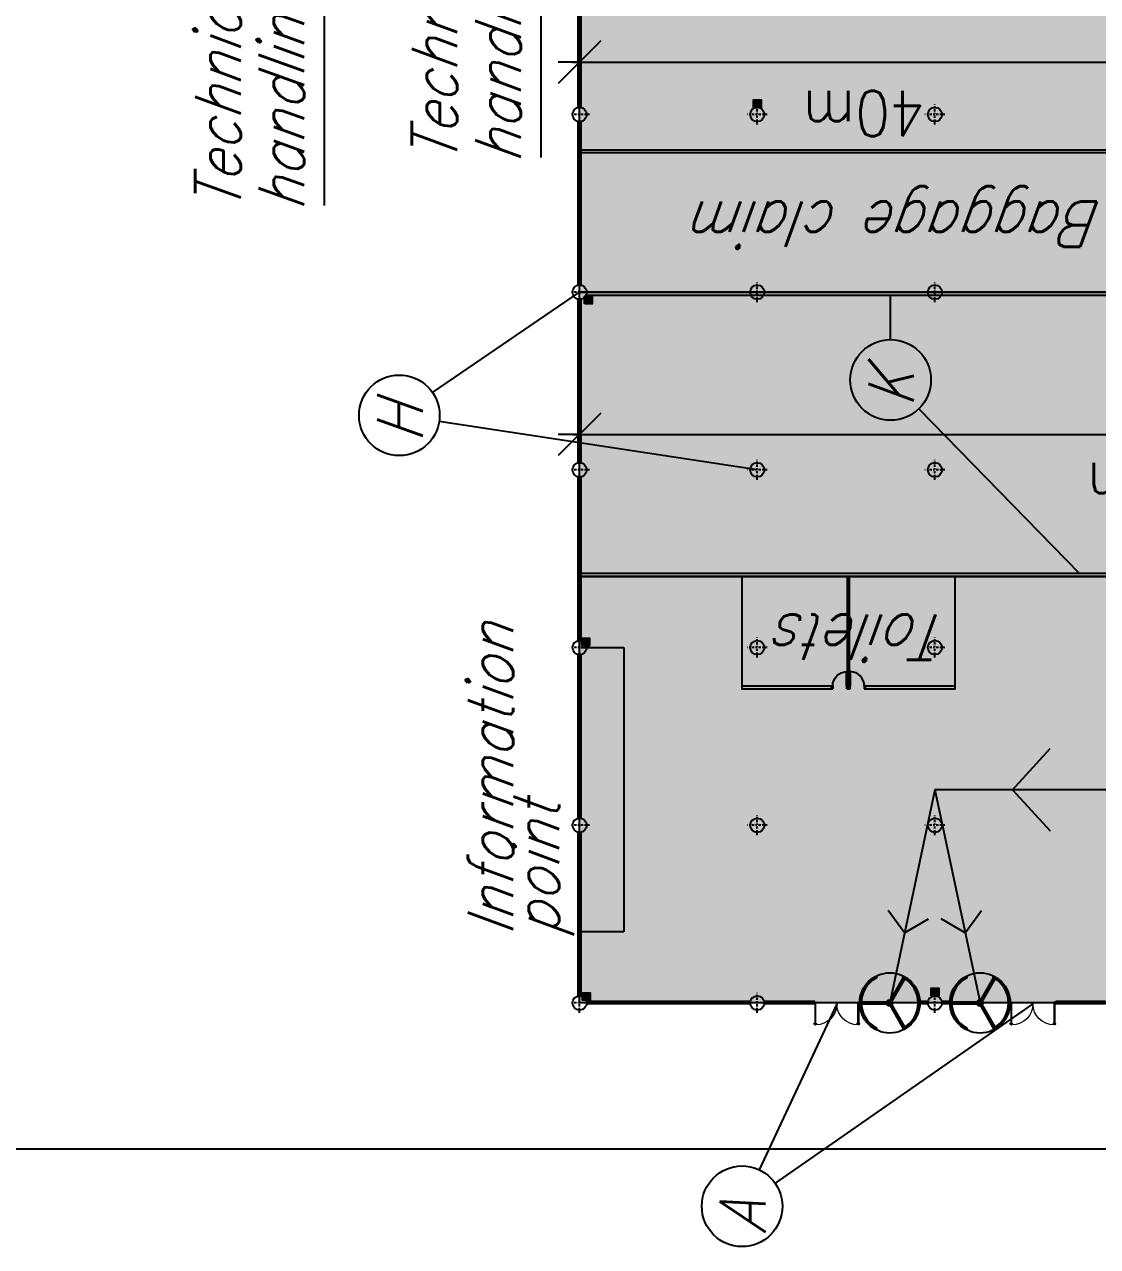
# Model space of a CAD drawing. Header units: millimetres. Extents: x -1 to 12300, y -1929 to 2470.
# Drawn here: x 6097.3 to 6172.8, y -1303.9 to -1217.9 of the extents above; entities that cross this region are included whole.
import ezdxf

# ---------------------------------------------------------------- set-up
doc = ezdxf.new("R2010")
doc.units = ezdxf.units.MM
doc.linetypes.add('DASHDOTBERNUZ', pattern=[0.8, 0.4, -0.2, 0, -0.2])
doc.layers.get('0').update_dxf_attribs({"color": 250})
for name, color, linetype in [('01C', 250, 'Continuous'), ('01cotes', 200, 'Continuous'), ('01TXT', 250, 'Continuous'), ('01TXTINCENDIext', 7, 'Continuous'), ('01TXTmaterial', 31, 'Continuous'), ('05CPIL', 250, 'Continuous'), ('0autopista', 200, 'Continuous'), ('0Terminal', 250, 'Continuous'), ('espais terminal', 9, 'Continuous'), ('fluxes', 9, 'Continuous')]:
    doc.layers.add(name, color=color, linetype=linetype)
doc.layers.add('TR-AUX-OFICINES', color=9, linetype='Continuous', plot=False)
doc.styles.add('_FERROS', font='romans.shx', dxfattribs={"width": 0.9})
doc.styles.add('_PEGATINES', font='romans.shx', dxfattribs={"width": 0.9, "oblique": 20})
doc.dimstyles.new('_100PS1500', dxfattribs={"dimtxt": 3.2, "dimasz": 3, "dimexe": 0.18, "dimexo": 0.0625, "dimgap": 2, "dimtad": 1, "dimrnd": 0.01, "dimzin": 12, "dimdsep": 46, "dimtxsty": '_FERROS', "dimblk": 'OBLIQUE', "dimcen": 0.09, "dimdle": 0.5, "dimse1": 1, "dimse2": 1, "dimclrt": 7, "dimadec": 0, "dimazin": 0, "dimtfac": 1, "dimtix": 1, "dimtmove": 2, "dimatfit": 3, "dimldrblk": 'OBLIQUE', "dimfxl": 1, "dimtvp": 0.882353, "dimtolj": 1, "dimtzin": 0, "dimarcsym": 0})

# ---------------------------------------------------------------- blocks, each defined once
blk = doc.blocks.new('A$C04510C17')
h = blk.add_hatch(color=256)
h.paths.add_polyline_path([(-43, 25), (-86, 25, 0.070486), (-90, 0, 0.070486), (-86, -25), (-43, -25)])
h.paths.add_polyline_path([(43, 25), (65, 62, 0.141677), (22, 87), (0, 50)])
h.paths.add_polyline_path([(-20, 0, 1), (20, 0, 1)])
h.paths.add_polyline_path([(0, -50), (22, -87, 0.141677), (65, -62), (43, -25)])
for p, q in [((-65, 62), (-43, 25)), ((-45, 78), (-22, 38)), ((-22, 87), (0, 50)), ((86, 25), (43, 25)), ((90, 0), (43, 0)), ((-43, -25), (-65, -62)), ((-22, -37), (-45, -78)), ((0, -50), (-22, -87)), ((86, -25), (43, -25))]:
    blk.add_line(p, q)
for points in [[(-415, 799), (-415, 759, 0.592927), (-415, -759), (-415, -799)], [(-400, 806), (-400, 750, 0.6), (-400, -750), (-400, -806)], [(400, -806), (400, -750, 0.6), (400, 750), (400, 806)], [(415, -799), (415, -759, 0.592927), (415, 759), (415, 799)]]:
    blk.add_lwpolyline(points, format="xyb")
for points in [[(-400, 752), (-400, 752), (-393, 761), (-387, 778), (-393, 796), (-400, 805), (-400, 805)], [(-397, 760), (-395, 762), (-390, 778), (-395, 795), (-397, 797)], [(400, 752), (400, 752), (393, 761), (387, 778), (393, 796), (400, 805), (400, 805)], [(397, 760), (395, 762), (390, 778), (395, 795), (397, 797)], [(436, 717), (436, 717), (433, 724), (424, 734), (411, 737), (403, 736), (403, 736)], [(432, 721), (431, 723), (423, 733), (411, 735), (409, 735)], [(-839, -19), (-839, -19), (-844, -13), (-848, 0), (-844, 13), (-839, 19), (-839, 19)], [(-841, -13), (-842, -12), (-846, 0), (-842, 12), (-841, 13)], [(0, -50), (43, -25), (43, 25), (0, 50), (-43, 25), (-43, -25)], [(403, -736), (403, -736), (411, -737), (424, -734), (433, -724), (436, -717), (436, -717)], [(409, -735), (411, -735), (423, -733), (431, -723), (432, -721)], [(-400, -752), (-400, -752), (-393, -761), (-387, -778), (-393, -796), (-400, -805), (-400, -805)], [(-397, -760), (-395, -762), (-390, -778), (-395, -795), (-397, -797)], [(400, -752), (400, -752), (393, -761), (387, -778), (393, -796), (400, -805), (400, -805)], [(397, -760), (395, -762), (390, -778), (395, -795), (397, -797)]]:
    blk.add_lwpolyline(points, close=True)
for points in [[(0, 50), (395, 735), (402, 736), (437, 716), (439, 710), (43, 25)], [(48, 76), (415, 713), (410, 716), (42, 79)], [(-43, 25), (-834, 25), (-839, 20), (-839, -20), (-834, -25), (-43, -25)], [(-90, -3), (-825, -3), (-825, 3), (-90, 3)], [(43, -25), (439, -710), (437, -716), (402, -736), (395, -735), (0, -50)], [(42, -79), (410, -716), (415, -713), (48, -76)]]:
    blk.add_lwpolyline(points)
for radius in [900, 90, 20]:
    blk.add_circle((0, 0), radius)
blk = doc.blocks.new('A$C72F4723C')
at = {"lineweight": 9}
for p, q in [((0, 0.681), (0, 0.653)), ((0.017, 0.678), (0, 0.681)), ((0.017, 0.657), (0, 0.653)), ((0.017, 0.674), (0.017, 0.678)), ((0.02, 0.674), (0.017, 0.674)), ((0.017, 0.661), (0.017, 0.674)), ((0.02, 0.661), (0.017, 0.661)), ((0.017, 0.661), (0.017, 0.657)), ((0.02, 0.674), (0.02, 0.675)), ((0.022, 0.675), (0.02, 0.675)), ((0.02, 0.661), (0.02, 0.674)), ((0.02, 0.661), (0.02, 0.66)), ((0.022, 0.66), (0.02, 0.66)), ((0.025, 0.677), (0.022, 0.677)), ((0.022, 0.675), (0.022, 0.677)), ((0.022, 0.66), (0.022, 0.675)), ((0.022, 0.66), (0.022, 0.657)), ((0.025, 0.657), (0.022, 0.657)), ((0.029, 0.686), (0.025, 0.677)), ((0.025, 0.657), (0.025, 0.677)), ((0.03, 0.649), (0.025, 0.657)), ((0.031, 0.686), (0.029, 0.686)), ((0.03, 0.649), (0.029, 0.686)), ((0.031, 0.649), (0.03, 0.649)), ((0.058, 0.649), (0.06, 0.649)), ((0.059, 0.686), (0.06, 0.686)), ((0.06, 0.649), (0.06, 0.686)), ((0.06, 0.686), (0.064, 0.677)), ((0.06, 0.649), (0.064, 0.657)), ((0.064, 0.657), (0.064, 0.677)), ((0.064, 0.677), (0.067, 0.677)), ((0.064, 0.657), (0.067, 0.657)), ((0.067, 0.675), (0.067, 0.677)), ((0.067, 0.66), (0.067, 0.675)), ((0.067, 0.675), (0.07, 0.675)), ((0.067, 0.66), (0.067, 0.657)), ((0.067, 0.66), (0.07, 0.66)), ((0.07, 0.674), (0.07, 0.675)), ((0.07, 0.661), (0.07, 0.674)), ((0.07, 0.674), (0.073, 0.674)), ((0.07, 0.661), (0.07, 0.66)), ((0.07, 0.661), (0.072, 0.661)), ((0.072, 0.661), (0.073, 0.674)), ((0.072, 0.661), (0.072, 0.657)), ((0.072, 0.657), (0.089, 0.653)), ((0.073, 0.678), (0.089, 0.681)), ((0.073, 0.674), (0.073, 0.678)), ((0.089, 0.681), (0.089, 0.653)), ((1.288, 0.681), (1.288, 0.653)), ((1.305, 0.678), (1.288, 0.681)), ((1.305, 0.657), (1.288, 0.653)), ((1.305, 0.674), (1.305, 0.678)), ((1.308, 0.674), (1.305, 0.674)), ((1.305, 0.661), (1.305, 0.674)), ((1.308, 0.661), (1.305, 0.661)), ((1.305, 0.661), (1.305, 0.657)), ((1.308, 0.674), (1.308, 0.675)), ((1.31, 0.675), (1.308, 0.675)), ((1.308, 0.661), (1.308, 0.674)), ((1.308, 0.661), (1.308, 0.66)), ((1.31, 0.66), (1.308, 0.66)), ((1.313, 0.677), (1.31, 0.677)), ((1.31, 0.675), (1.31, 0.677)), ((1.31, 0.66), (1.31, 0.675)), ((1.31, 0.66), (1.31, 0.657)), ((1.313, 0.657), (1.31, 0.657)), ((1.317, 0.686), (1.313, 0.677)), ((1.313, 0.657), (1.313, 0.677)), ((1.318, 0.649), (1.313, 0.657)), ((1.319, 0.686), (1.317, 0.686)), ((1.318, 0.649), (1.317, 0.686)), ((1.319, 0.649), (1.318, 0.649)), ((1.346, 0.649), (1.348, 0.649)), ((1.347, 0.686), (1.348, 0.686)), ((1.348, 0.649), (1.348, 0.686)), ((1.348, 0.686), (1.352, 0.677)), ((1.348, 0.649), (1.352, 0.657)), ((1.352, 0.657), (1.352, 0.677)), ((1.352, 0.677), (1.355, 0.677)), ((1.352, 0.657), (1.355, 0.657)), ((1.355, 0.675), (1.355, 0.677)), ((1.355, 0.66), (1.355, 0.675)), ((1.355, 0.675), (1.358, 0.675)), ((1.355, 0.66), (1.355, 0.657)), ((1.355, 0.66), (1.358, 0.66)), ((1.358, 0.674), (1.358, 0.675)), ((1.358, 0.661), (1.358, 0.674)), ((1.358, 0.674), (1.361, 0.674)), ((1.358, 0.661), (1.358, 0.66)), ((1.358, 0.661), (1.36, 0.661)), ((1.36, 0.661), (1.361, 0.674)), ((1.36, 0.661), (1.36, 0.657)), ((1.36, 0.657), (1.377, 0.653)), ((1.361, 0.678), (1.377, 0.681)), ((1.361, 0.674), (1.361, 0.678)), ((1.377, 0.681), (1.377, 0.653))]:
    blk.add_line(p, q, dxfattribs=at)
at = {"lineweight": 9, "ltscale": 0.3}
for points in [[(0.059, 0.07), (0.031, 0.07), (0.031, 0.7), (0.059, 0.7)], [(1.319, 0.07), (1.347, 0.07), (1.347, 0.7), (1.319, 0.7)], [(0.027, 0.07), (0.027, 0.042), (0.034, 0.042), (0.034, 0), (0.006, 0), (0.006, 0.07)], [(1.35, 0.07), (1.35, 0.042), (1.343, 0.042), (1.343, 0), (1.371, 0), (1.371, 0.07)]]:
    blk.add_lwpolyline(points, close=True, dxfattribs=at)
for centre, start, end in [((0.059, 0.07), 0, 90), ((1.319, 0.07), 90, 180)]:
    blk.add_arc(centre, 0.63, start, end, dxfattribs=at)
blk = doc.blocks.new('A$C6EEB7F1F')
at = {"ltscale": 0.3}
blk.add_blockref('A$C72F4723C', (0, 0), dxfattribs=at)
blk = doc.blocks.new('rotativa')
at = {"layer": '01C', "xscale": 0.002352941176470219, "yscale": 0.002352941176470219, "zscale": 0.002352941176470219}
for p in [(5.329, -0.099), (11.682, -0.099)]:
    blk.add_blockref('A$C04510C17', p, dxfattribs=at)
at = {"layer": '01C', "xscale": -2.352941176470218, "yscale": 2.352941176470218, "zscale": 2.352941176470218, "rotation": 180}
for p in [(-0.015, 0), (13.785, 0)]:
    blk.add_blockref('A$C6EEB7F1F', p, dxfattribs=at)
blk = doc.blocks.new('Porta')
at = {"layer": '01C'}
for p, q in [((0, 1.075), (0, 1)), ((0.2, 1.075), (0, 1.075)), ((0, 1), (0.2, 1)), ((0.2, 1), (0.2, 1.075)), ((0, 0.033), (-1, 0.033)), ((-1, 0.033), (-1, 0)), ((-1, 0), (0, 0)), ((0, 0), (0, 0.033)), ((0, 0), (0, -0.075)), ((0.2, 0), (0, 0)), ((0.2, -0.075), (0.2, 0)), ((0, -0.075), (0.2, -0.075))]:
    blk.add_line(p, q, dxfattribs=at)
blk.add_arc((0, -0.001), 1.001, 90.02186, 178.08082, dxfattribs=at)
blk = doc.blocks.new('_PIL0')
at = {"color": 3, "linetype": 'DASHDOTBERNUZ', "ltscale": 0.4}
for p, q in [((0.7, 0), (-0.7, 0)), ((0, -0.7), (0, 0.7))]:
    blk.add_line(p, q, dxfattribs=at)
blk.add_circle((0, 0), 0.5)
blk = doc.blocks.new('_Oblique')
for p, q in [((0, -0.5), (0, 0.5)), ((0, 0), (0.5, 0))]:
    blk.add_line(p, q)
at = {"layer": '01C', "color": 7, "linetype": 'ByBlock', "lineweight": -2}
blk.add_line((-0.5, -0.5), (0.5, 0.5), dxfattribs=at)
blk = doc.blocks.new('*D218')
at = {"layer": '01cotes', "color": 0, "lineweight": -2, "transparency": 16777216}
blk.add_line((6135.89, -1220.559), (6176.89, -1220.559), dxfattribs=at)
at = {"layer": 'DEFPOINTS', "color": 0, "transparency": 16777216}
for p in [(6136.39, -1220.559), (6176.39, -1220.559), (6176.39, -1220.559)]:
    blk.add_point(p, dxfattribs=at)
at = {"layer": '01cotes', "color": 0, "lineweight": -2, "transparency": 16777216, "xscale": 3, "yscale": 3, "zscale": 3, "rotation": 180}
blk.add_blockref('_Oblique', (6136.39, -1220.559), dxfattribs=at)
at = {"layer": '01cotes', "color": 0, "lineweight": -2, "transparency": 16777216, "xscale": 3, "yscale": 3, "zscale": 3}
blk.add_blockref('_Oblique', (6176.39, -1220.559), dxfattribs=at)
at = {"layer": '01cotes', "color": 7, "transparency": 16777216, "insert": (6156.39, -1224.159), "char_height": 3.2, "attachment_point": 5, "rotation": 180, "style": '_FERROS'}
blk.add_mtext('\\A1;40m', dxfattribs=at)
blk = doc.blocks.new('*D219')
at = {"layer": '01cotes', "color": 0, "lineweight": -2, "transparency": 16777216}
blk.add_line((6135.89, -1246.731), (6216.89, -1246.731), dxfattribs=at)
at = {"layer": 'DEFPOINTS', "color": 0, "transparency": 16777216}
for p in [(6136.39, -1246.731), (6216.39, -1246.731), (6216.39, -1246.731)]:
    blk.add_point(p, dxfattribs=at)
at = {"layer": '01cotes', "color": 0, "lineweight": -2, "transparency": 16777216, "xscale": 3, "yscale": 3, "zscale": 3, "rotation": 180}
blk.add_blockref('_Oblique', (6136.39, -1246.731), dxfattribs=at)
at = {"layer": '01cotes', "color": 0, "lineweight": -2, "transparency": 16777216, "xscale": 3, "yscale": 3, "zscale": 3}
blk.add_blockref('_Oblique', (6216.39, -1246.731), dxfattribs=at)
at = {"layer": '01cotes', "color": 7, "transparency": 16777216, "insert": (6176.39, -1250.331), "char_height": 3.2, "attachment_point": 5, "rotation": 180, "style": '_FERROS'}
blk.add_mtext('\\A1;80m', dxfattribs=at)
blk = doc.blocks.new('A$C39DC0D00')
at = {"layer": '01TXTINCENDIext'}
h = blk.add_hatch(color=7, dxfattribs=at)
h.dxf.hatch_style = 1
h.paths.add_polyline_path([(0.527, 0.537), (0, 0.537), (0, 0), (0.527, 0)])
h.paths.add_polyline_path([(0.51, 0.505), (0.51, 0.031, -0.414214), (0.496, 0.017), (0.031, 0.017, -0.414214), (0.017, 0.031), (0.017, 0.505, -0.414214), (0.031, 0.52), (0.496, 0.52, -0.414214)], flags=16)
h.paths.add_polyline_path([(0.355, 0.446), (0.339, 0.444), (0.335, 0.447), (0.331, 0.45), (0.324, 0.449), (0.316, 0.446), (0.311, 0.449), (0.31, 0.452), (0.292, 0.454), (0.275, 0.453), (0.271, 0.452), (0.271, 0.447), (0.268, 0.446), (0.268, 0.442), (0.275, 0.439), (0.277, 0.428), (0.284, 0.418, -0.120407), (0.329, 0.397, -0.22624), (0.334, 0.387), (0.334, 0.051, -0.414214), (0.32, 0.037), (0.207, 0.037, -0.414214), (0.192, 0.051), (0.192, 0.079), (0.169, 0.079), (0.166, 0.082), (0.166, 0.1), (0.172, 0.103), (0.172, 0.112), (0.17, 0.115), (0.17, 0.136), (0.172, 0.137), (0.172, 0.143), (0.167, 0.169), (0.16, 0.187), (0.141, 0.237), (0.128, 0.271), (0.121, 0.29), (0.116, 0.312), (0.112, 0.331), (0.112, 0.352), (0.115, 0.376), (0.118, 0.387), (0.126, 0.402), (0.137, 0.417), (0.148, 0.426), (0.163, 0.435), (0.178, 0.443), (0.197, 0.45), (0.218, 0.456), (0.236, 0.457), (0.248, 0.457), (0.248, 0.464), (0.277, 0.482), (0.308, 0.493), (0.331, 0.499), (0.333, 0.493), (0.324, 0.491), (0.286, 0.472), (0.283, 0.465), (0.293, 0.465), (0.311, 0.463), (0.328, 0.46), (0.348, 0.454), (0.353, 0.449)], flags=0)
h.paths.add_polyline_path([(0.252, 0.444), (0.252, 0.442), (0.249, 0.442), (0.246, 0.439), (0.246, 0.428), (0.238, 0.418, 0.110621), (0.197, 0.397, 0.22624), (0.192, 0.387), (0.192, 0.099), (0.188, 0.099), (0.185, 0.105), (0.185, 0.113), (0.187, 0.115), (0.187, 0.136), (0.185, 0.137), (0.184, 0.153), (0.181, 0.172), (0.172, 0.196), (0.16, 0.226), (0.144, 0.266), (0.131, 0.302), (0.125, 0.328), (0.125, 0.353), (0.127, 0.37), (0.133, 0.388), (0.144, 0.406), (0.162, 0.421), (0.182, 0.432), (0.205, 0.441), (0.219, 0.444)], flags=0)
h = blk.add_hatch(color=10, dxfattribs=at)
h.paths.add_polyline_path([(0.51, 0.505, 0.414214), (0.496, 0.52), (0.031, 0.52, 0.414214), (0.017, 0.505), (0.017, 0.031, 0.414214), (0.031, 0.017), (0.496, 0.017, 0.414214), (0.51, 0.031)])
h.paths.add_polyline_path([(0.116, 0.312), (0.112, 0.331), (0.112, 0.352), (0.115, 0.376), (0.118, 0.387), (0.126, 0.402), (0.137, 0.417), (0.148, 0.426), (0.163, 0.435), (0.178, 0.443), (0.197, 0.45), (0.218, 0.456), (0.236, 0.457), (0.248, 0.457), (0.248, 0.464), (0.277, 0.482), (0.308, 0.493), (0.331, 0.499), (0.333, 0.493), (0.324, 0.491), (0.286, 0.472), (0.283, 0.465), (0.293, 0.465), (0.311, 0.463), (0.328, 0.46), (0.348, 0.454), (0.353, 0.449), (0.355, 0.446), (0.339, 0.444), (0.335, 0.447), (0.331, 0.45), (0.324, 0.449), (0.316, 0.446), (0.311, 0.449), (0.31, 0.452), (0.292, 0.454), (0.275, 0.453), (0.271, 0.452), (0.271, 0.447), (0.268, 0.446), (0.268, 0.442), (0.275, 0.439), (0.277, 0.428), (0.284, 0.418, -0.120407), (0.329, 0.397, -0.22624), (0.334, 0.387), (0.334, 0.051, -0.414214), (0.32, 0.037), (0.207, 0.037, -0.414214), (0.192, 0.051), (0.192, 0.079), (0.169, 0.079), (0.166, 0.082), (0.166, 0.1), (0.172, 0.103), (0.172, 0.112), (0.17, 0.115), (0.17, 0.136), (0.172, 0.137), (0.172, 0.143), (0.167, 0.169), (0.16, 0.187), (0.141, 0.237), (0.128, 0.271), (0.121, 0.29)], flags=16)
h.paths.add_polyline_path([(0.125, 0.328), (0.125, 0.353), (0.127, 0.37), (0.133, 0.388), (0.144, 0.406), (0.162, 0.421), (0.182, 0.432), (0.205, 0.441), (0.219, 0.444), (0.252, 0.444), (0.252, 0.442), (0.249, 0.442), (0.246, 0.439), (0.246, 0.428), (0.238, 0.418, 0.110621), (0.197, 0.397, 0.22624), (0.192, 0.387), (0.192, 0.099), (0.188, 0.099), (0.185, 0.105), (0.185, 0.113), (0.187, 0.115), (0.187, 0.136), (0.185, 0.137), (0.184, 0.153), (0.181, 0.172), (0.172, 0.196), (0.16, 0.226), (0.144, 0.266), (0.131, 0.302)], flags=0)
h.paths.add_polyline_path([(0.192, 0.387, -0.22624), (0.197, 0.397, -0.110621), (0.238, 0.418), (0.246, 0.428), (0.246, 0.439), (0.249, 0.442), (0.252, 0.442), (0.252, 0.444), (0.219, 0.444), (0.205, 0.441), (0.182, 0.432), (0.162, 0.421), (0.144, 0.406), (0.133, 0.388), (0.127, 0.37), (0.125, 0.353), (0.125, 0.328), (0.131, 0.302), (0.144, 0.266), (0.16, 0.226), (0.172, 0.196), (0.181, 0.172), (0.184, 0.153), (0.185, 0.137), (0.187, 0.136), (0.187, 0.115), (0.185, 0.113), (0.185, 0.105), (0.188, 0.099), (0.192, 0.099)], flags=0)
h = blk.add_hatch(color=255, dxfattribs=at)
h.paths.add_polyline_path([(0.334, 0.387, 0.22624), (0.329, 0.397, 0.120407), (0.284, 0.418), (0.277, 0.428), (0.275, 0.439), (0.268, 0.442), (0.268, 0.446), (0.271, 0.447), (0.271, 0.452), (0.275, 0.453), (0.292, 0.454), (0.31, 0.452), (0.311, 0.449), (0.316, 0.446), (0.324, 0.449), (0.331, 0.45), (0.335, 0.447), (0.339, 0.444), (0.355, 0.446), (0.353, 0.449), (0.348, 0.454), (0.328, 0.46), (0.311, 0.463), (0.293, 0.465), (0.283, 0.465), (0.286, 0.472), (0.324, 0.491), (0.333, 0.493), (0.331, 0.499), (0.308, 0.493), (0.277, 0.482), (0.248, 0.464), (0.248, 0.457), (0.236, 0.457), (0.218, 0.456), (0.197, 0.45), (0.178, 0.443), (0.163, 0.435), (0.148, 0.426), (0.137, 0.417), (0.126, 0.402), (0.118, 0.387), (0.115, 0.376), (0.112, 0.352), (0.112, 0.331), (0.116, 0.312), (0.121, 0.29), (0.128, 0.271), (0.141, 0.237), (0.16, 0.187), (0.167, 0.169), (0.172, 0.143), (0.172, 0.137), (0.17, 0.136), (0.17, 0.115), (0.172, 0.112), (0.172, 0.103), (0.166, 0.1), (0.166, 0.082), (0.169, 0.079), (0.192, 0.079), (0.192, 0.051, 0.414214), (0.207, 0.037), (0.32, 0.037, 0.414214), (0.334, 0.051)])
h.paths.add_polyline_path([(0.192, 0.099), (0.188, 0.099), (0.185, 0.105), (0.185, 0.113), (0.187, 0.115), (0.187, 0.136), (0.185, 0.137), (0.184, 0.153), (0.181, 0.172), (0.172, 0.196), (0.16, 0.226), (0.144, 0.266), (0.131, 0.302), (0.125, 0.328), (0.125, 0.353), (0.127, 0.37), (0.133, 0.388), (0.144, 0.406), (0.162, 0.421), (0.182, 0.432), (0.205, 0.441), (0.219, 0.444), (0.252, 0.444), (0.252, 0.442), (0.249, 0.442), (0.246, 0.439), (0.246, 0.428), (0.238, 0.418, 0.110621), (0.197, 0.397, 0.22624), (0.192, 0.387)], flags=16)
blk.add_hatch(color=10, dxfattribs=at).paths.add_polyline_path([(0.192, 0.387, -0.22624), (0.197, 0.397, -0.110621), (0.238, 0.418), (0.246, 0.428), (0.246, 0.439), (0.249, 0.442), (0.252, 0.442), (0.252, 0.444), (0.219, 0.444), (0.205, 0.441), (0.182, 0.432), (0.162, 0.421), (0.144, 0.406), (0.133, 0.388), (0.127, 0.37), (0.125, 0.353), (0.125, 0.328), (0.131, 0.302), (0.144, 0.266), (0.16, 0.226), (0.172, 0.196), (0.181, 0.172), (0.184, 0.153), (0.185, 0.137), (0.187, 0.136), (0.187, 0.115), (0.185, 0.113), (0.185, 0.105), (0.188, 0.099), (0.192, 0.099)])
at = {"layer": '01TXTINCENDIext', "color": 255}
for p, q in [((0.017, 0.031), (0.017, 0.505)), ((0.031, 0.52), (0.496, 0.52)), ((0.496, 0.017), (0.031, 0.017)), ((0.51, 0.505), (0.51, 0.031))]:
    blk.add_line(p, q, dxfattribs=at)
at = {"layer": '01TXTINCENDIext', "color": 7}
blk.add_lwpolyline([(0, 0.537), (0.527, 0.537), (0.527, 0), (0, 0)], close=True, dxfattribs=at)
at = {"layer": '01TXTINCENDIext', "color": 255}
for points in [[(0.284, 0.418), (0.277, 0.428), (0.275, 0.439), (0.268, 0.442), (0.268, 0.446), (0.271, 0.447), (0.271, 0.452), (0.275, 0.453), (0.292, 0.454), (0.31, 0.452), (0.311, 0.449), (0.316, 0.446), (0.324, 0.449), (0.331, 0.45), (0.335, 0.447), (0.339, 0.444), (0.355, 0.446), (0.353, 0.449), (0.348, 0.454), (0.328, 0.46), (0.311, 0.463), (0.293, 0.465), (0.283, 0.465), (0.286, 0.472), (0.324, 0.491), (0.333, 0.493), (0.331, 0.499), (0.308, 0.493), (0.277, 0.482), (0.248, 0.464), (0.248, 0.457), (0.236, 0.457), (0.218, 0.456), (0.197, 0.45), (0.178, 0.443), (0.163, 0.435), (0.148, 0.426), (0.137, 0.417), (0.126, 0.402), (0.118, 0.387), (0.115, 0.376), (0.112, 0.352), (0.112, 0.331), (0.116, 0.312), (0.121, 0.29), (0.128, 0.271), (0.141, 0.237), (0.16, 0.187), (0.167, 0.169), (0.172, 0.143), (0.172, 0.137), (0.17, 0.136), (0.17, 0.115), (0.172, 0.112), (0.172, 0.103), (0.166, 0.1), (0.166, 0.082), (0.169, 0.079), (0.192, 0.079)], [(0.192, 0.099), (0.188, 0.099), (0.185, 0.105), (0.185, 0.113), (0.187, 0.115), (0.187, 0.136), (0.185, 0.137), (0.184, 0.153), (0.181, 0.172), (0.172, 0.196), (0.16, 0.226), (0.144, 0.266), (0.131, 0.302), (0.125, 0.328), (0.125, 0.353), (0.127, 0.37), (0.133, 0.388), (0.144, 0.406), (0.162, 0.421), (0.182, 0.432), (0.205, 0.441), (0.219, 0.444), (0.252, 0.444), (0.252, 0.442), (0.249, 0.442), (0.246, 0.439), (0.246, 0.428), (0.238, 0.418)], [(0.192, 0.387), (0.192, 0.099)]]:
    blk.add_lwpolyline(points, dxfattribs=at)
blk.add_lwpolyline([(0.192, 0.079), (0.192, 0.051, 0.414214), (0.207, 0.037), (0.32, 0.037, 0.414214), (0.334, 0.051), (0.334, 0.387)], format="xyb", dxfattribs=at)
for centre, radius, start, end in [((0.031, 0.505), 0.0144, 90, 180), ((0.031, 0.031), 0.0144, 180, 270), ((0.205, 0.387), 0.0128, 129.00802, 180), ((0.263, 0.315), 0.105, 103.75823, 129.00802), ((0.263, 0.315), 0.105, 50.99198, 78.4551), ((0.321, 0.387), 0.0128, 0, 50.99198), ((0.496, 0.505), 0.0144, 0, 90), ((0.496, 0.031), 0.0144, 270, 0)]:
    blk.add_arc(centre, radius, start, end, dxfattribs=at)

msp = doc.modelspace()

# ---------------------------------------------------------------- hatches: boundary and pattern name
at = {"layer": 'espais terminal'}
h = msp.add_hatch(color=31, dxfattribs=at)
h.dxf.hatch_style = 1
h.paths.add_polyline_path([(6201.39, -1171.531), (6201.39, -1184.231), (6136.39, -1184.231), (6136.39, -1236.731), (6256.59, -1236.731), (6256.59, -1226.731), (6336.39, -1226.731), (6336.39, -1184.231), (6279.1, -1184.231), (6279.1, -1171.531)])
h = msp.add_hatch(color=9, dxfattribs=at)
h.dxf.hatch_style = 1
h.paths.add_polyline_path([(6136.39, -1236.731), (6136.39, -1256.731), (6216.19, -1256.731), (6216.19, -1236.731)])
h.paths.add_polyline_path([(6256.59, -1236.731), (6256.59, -1256.731), (6336.39, -1256.731), (6336.39, -1236.731)])
h = msp.add_hatch(color=40, dxfattribs=at)
h.dxf.hatch_style = 1
h.paths.add_polyline_path([(6136.39, -1256.731), (6136.39, -1286.731), (6336.29, -1286.731), (6336.39, -1256.731)])

# ---------------------------------------------------------------- linework, layer by layer
at = {"layer": '01C'}
for p, q in [((6176.39, -1226.731), (6136.49, -1226.731)), ((6176.19, -1226.931), (6136.49, -1226.931)), ((6136.39, -1236.731), (6216.39, -1236.731)), ((6136.848, -1236.931), (6216.19, -1236.931)), ((6156.39, -1236.731), (6176.39, -1236.731)), ((6208.66, -1256.531), (6136.49, -1256.531)), ((6208.628, -1256.731), (6136.49, -1256.731)), ((6208.628, -1256.731), (6141.39, -1256.731)), ((6155.233, -1264.426), (6155.233, -1256.731)), ((6155.383, -1264.426), (6155.383, -1256.731)), ((6136.49, -1261.731), (6139.49, -1261.731)), ((6139.49, -1261.731), (6139.49, -1281.731)), ((6147.808, -1264.426), (6154.196, -1264.426)), ((6155.233, -1264.426), (6155.383, -1264.426)), ((6155.233, -1264.626), (6155.383, -1264.626)), ((6156.421, -1264.426), (6162.808, -1264.426)), ((6139.49, -1281.731), (6136.49, -1281.731))]:
    msp.add_line(p, q, dxfattribs=at)
for points in [[(6156.421, -1264.626), (6162.808, -1264.626), (6162.808, -1256.731), (6147.808, -1256.731), (6147.808, -1264.626), (6154.196, -1264.626)], [(6155.233, -1264.426), (6155.383, -1264.426)], [(6155.233, -1264.626), (6155.383, -1264.626)]]:
    msp.add_lwpolyline(points, dxfattribs=at)
at = {"layer": '01TXT'}
for p, q in [((6118.439, -1230.621), (6118.439, -1186.633)), ((6133.675, -1227.251), (6133.675, -1189.248))]:
    msp.add_line(p, q, dxfattribs=at)
at = {"layer": '01TXTmaterial'}
for p, q in [((6126.043, -1243.799), (6136.39, -1236.731)), ((6158.272, -1240.069), (6158.272, -1236.931)), ((6160.251, -1244.933), (6171.562, -1256.531)), ((6148.89, -1249.231), (6126.504, -1245.824)), ((6154.49, -1286.797), (6149.024, -1298.469)), ((6168.29, -1286.797), (6150.148, -1299.418))]:
    msp.add_line(p, q, dxfattribs=at)
for centre in [(6158.272, -1242.903), (6123.702, -1245.397), (6147.821, -1301.036)]:
    msp.add_circle(centre, 2.834, dxfattribs=at)
at = {"layer": '0autopista'}
msp.add_line((5948.39, -1297), (6524.39, -1297), dxfattribs=at)
at = {"layer": '0Terminal'}
for p, q in [((6136.29, -1223.741), (6136.29, -1212.221)), ((6136.49, -1223.741), (6136.49, -1212.221)), ((6136.29, -1236.241), (6136.29, -1224.721)), ((6136.49, -1236.241), (6136.49, -1224.721)), ((6136.29, -1248.741), (6136.29, -1237.221)), ((6136.49, -1248.741), (6136.49, -1237.221)), ((6136.29, -1261.241), (6136.29, -1249.721)), ((6136.49, -1261.241), (6136.49, -1249.721)), ((6136.29, -1273.741), (6136.29, -1262.221)), ((6136.49, -1273.741), (6136.49, -1262.221)), ((6136.29, -1286.241), (6136.29, -1274.721)), ((6136.49, -1286.241), (6136.49, -1274.721)), ((6148.4, -1286.632), (6136.88, -1286.632)), ((6148.395, -1286.797), (6136.886, -1286.797)), ((6152.95, -1286.632), (6149.38, -1286.632)), ((6152.934, -1286.797), (6149.386, -1286.797)), ((6160.9, -1286.632), (6160.329, -1286.632)), ((6160.895, -1286.797), (6160.33, -1286.797)), ((6162.451, -1286.632), (6161.88, -1286.632)), ((6162.45, -1286.797), (6161.886, -1286.797)), ((6173.4, -1286.632), (6169.896, -1286.632)), ((6173.395, -1286.797), (6169.896, -1286.797))]:
    msp.add_line(p, q, dxfattribs=at)
at = {"layer": 'fluxes', "color": 26}
for p, q in [((6166.853, -1271.731), (6169.49, -1268.828)), ((6161.39, -1271.731), (6158.214, -1286.731)), ((6224.842, -1271.731), (6161.39, -1271.731)), ((6161.39, -1271.731), (6164.567, -1286.731)), ((6166.853, -1271.731), (6169.49, -1274.634)), ((6159.256, -1281.811), (6158.109, -1280.221)), ((6159.256, -1281.811), (6160.949, -1280.822)), ((6163.525, -1281.811), (6161.832, -1280.822)), ((6163.525, -1281.811), (6164.672, -1280.221))]:
    msp.add_line(p, q, dxfattribs=at)
at = {"layer": 'TR-AUX-OFICINES'}
msp.add_lwpolyline([(6136.39, -1236.731), (6136.39, -1184.231), (6201.39, -1184.231), (6201.39, -1171.531), (6279.1, -1171.531), (6279.1, -1184.231), (6336.39, -1184.231), (6336.39, -1226.731), (6256.59, -1226.731), (6256.59, -1236.731), (6136.39, -1236.731)], dxfattribs=at)
for points in [[(6136.39, -1256.731), (6136.39, -1236.731), (6216.19, -1236.731), (6216.19, -1256.731)], [(6136.39, -1286.731), (6136.39, -1256.731), (6336.39, -1256.731), (6336.29, -1286.731)]]:
    msp.add_lwpolyline(points, close=True, dxfattribs=at)

# ---------------------------------------------------------------- block references
at = {"layer": '01C', "xscale": -1, "rotation": 90.00001112969828}
msp.add_blockref('Porta', (6155.196, -1264.426), dxfattribs=at)
at = {"layer": '01C', "rotation": 270.0000111300113}
msp.add_blockref('Porta', (6155.421, -1264.426), dxfattribs=at)
at = {"layer": '01C'}
msp.add_blockref('rotativa', (6152.884, -1286.632), dxfattribs=at)
at = {"layer": '01TXTINCENDIext', "rotation": 90}
for p in [(6149.159, -1223.731), (6137.27, -1237.559), (6137.084, -1261.588), (6137.131, -1286.548), (6161.659, -1286.231)]:
    msp.add_blockref('A$C39DC0D00', p, dxfattribs=at)
at = {"layer": '05CPIL'}
for p in [(6136.39, -1224.231), (6148.89, -1224.231), (6161.39, -1224.231), (6136.39, -1236.731), (6148.89, -1236.731), (6161.39, -1236.731), (6136.39, -1249.231), (6148.89, -1249.231), (6161.39, -1249.231), (6136.39, -1261.731), (6148.89, -1261.731), (6161.39, -1261.731), (6136.39, -1274.231), (6148.89, -1274.231), (6161.39, -1274.231), (6136.39, -1286.731), (6148.89, -1286.731), (6161.39, -1286.731)]:
    msp.add_blockref('_PIL0', p, dxfattribs=at)

# ---------------------------------------------------------------- texts
at = {"layer": '01TXT', "style": '_PEGATINES', "oblique": 20, "width": 0.9}
for s, rotation, p in [('handling departures', 90, (6117.005, -1231.063)), ('handling arrivals', 90, (6132.242, -1227.693)), ('Technical area', 90, (6127.782, -1227.693)), ('Technical area', 90, (6112.546, -1231.063)), ('Baggage claim', 180, (6173.266, -1230.347)), ('Toilets', 180, (6162.424, -1259.401)), ('Information', 90, (6131.72, -1282.025)), ('point', 90, (6134.943, -1282.025))]:
    msp.add_text(s, height=3.2, rotation=rotation, dxfattribs=at).set_placement(p)
at = {"layer": '01TXTmaterial', "style": '_PEGATINES', "oblique": 20, "width": 0.9}
for s, p in [('K', (6159.917, -1244.84)), ('H', (6125.347, -1247.334)), ('A', (6149.466, -1302.973))]:
    msp.add_text(s, height=3.2, rotation=90, dxfattribs=at).set_placement(p)

# ---------------------------------------------------------------- dimensions: what is measured, and where the dimension line sits
at = {"layer": '01cotes'}
for base, p1, p2, picture, middle in [((6176.39, -1220.559), (6136.39, -1220.559), (6176.39, -1220.559), '*D218', (6156.39, -1224.159)), ((6216.39, -1246.731), (6136.39, -1246.731), (6216.39, -1246.731), '*D219', (6176.39, -1250.331))]:
    dim = msp.add_linear_dim(base=base, p1=p1, p2=p2, dimstyle='_100PS1500', override={"dimpost": 'm'}, dxfattribs=at)
    dim.commit()
    dim.dimension.update_dxf_attribs({"geometry": picture, "text_midpoint": middle})

doc.saveas('drawing.dxf')
